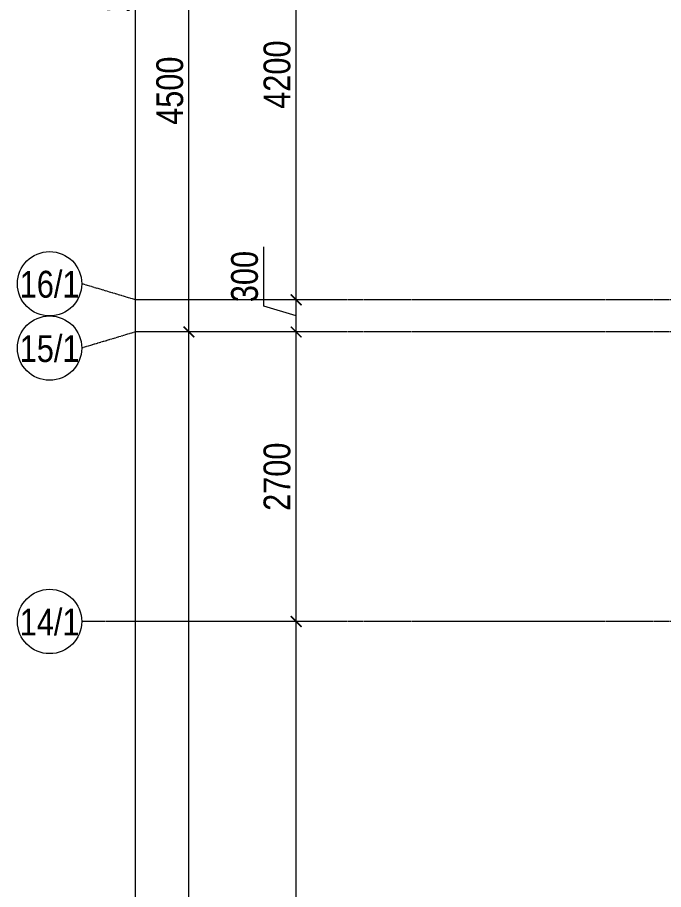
# Model space of a CAD drawing. Header units: millimetres. Extents: x -7155 to 483283, y -227682 to 148426.
# Drawn here: x -6555 to -528, y 58700 to 66833 of the extents above; entities that cross this region are included whole.
import ezdxf
from ezdxf.enums import TextEntityAlignment as Align

# ---------------------------------------------------------------- set-up
doc = ezdxf.new("R2010")
doc.units = ezdxf.units.MM
doc.linetypes.add('CENTER2', pattern=[28.575, 19.05, -3.175, 3.175, -3.175])
doc.layers.get('Defpoints').update_dxf_attribs({"color": 140})
doc.layers.add('АР_Оси_РД_100', color=7, linetype='Continuous', lineweight=0, true_color=0x525252)
doc.layers.add('РД_Оси_100', color=7, linetype='Continuous', lineweight=0, true_color=0x525252)
doc.layers.add('АР_Оси_РД_размер', color=8, linetype='Continuous', lineweight=0)
doc.styles.add('style1', font='ARIALN.TTF')
doc.styles.add('ккк', font='isocpeur.ttf', dxfattribs={"width": 0.85, "oblique": 15})
doc.dimstyles.new('Dim100_ареал', dxfattribs={"dimscale": 100, "dimtxt": 2.5, "dimasz": 1, "dimexe": 1, "dimexo": 1, "dimgap": 0.5, "dimtad": 1, "dimzin": 12, "dimdsep": 46, "dimtxsty": 'style1', "dimblk": 'ARCHTICK', "dimcen": 1, "dimdle": 1, "dimclrd": 256, "dimclre": 256, "dimaunit": 1, "dimadec": 0, "dimazin": 3, "dimtfac": 1, "dimtmove": 1, "dimatfit": 3, "dimldrblk": 'OPEN30', "dimfxl": 4, "dimfxlon": 1, "dimtolj": 1, "dimtzin": 0, "dimlwd": 9, "dimlwe": 9, "dimarcsym": 0})

# ---------------------------------------------------------------- blocks, each defined once
blk = doc.blocks.new('A-iden')
at = {"linetype": 'Continuous', "lineweight": 5}
blk.add_circle((0, -4), 3, dxfattribs=at)
at = {"color": 0, "linetype": 'Continuous', "lineweight": 20, "style": 'ккк', "width": 0.85}
blk.add_attdef('ID', text='', height=4, dxfattribs=at).set_placement((0.314, -3.853), align=Align.MIDDLE_CENTER)
blk = doc.blocks.new('_ArchTick')
at = {"color": 0, "linetype": 'ByBlock', "const_width": 0.15}
blk.add_lwpolyline([(-0.5, -0.5), (0.5, 0.5)], dxfattribs=at)
blk = doc.blocks.new('*D113')
at = {"layer": 'Defpoints', "color": 0, "lineweight": 50, "transparency": 16777216}
for p in [(-5455, 134700), (-2955, 134700), (-2955, 0)]:
    blk.add_point(p, dxfattribs=at)
at = {"layer": 'АР_Оси_РД_размер', "lineweight": 9, "transparency": 16777216}
for p, q in [((-5455, -100), (-5455, 134800)), ((-5055, 134700), (-5555, 134700)), ((-5055, 0), (-5555, 0))]:
    blk.add_line(p, q, dxfattribs=at)
at = {"layer": 'АР_Оси_РД_размер', "lineweight": 9, "transparency": 16777216, "xscale": 100, "yscale": 100, "zscale": 100}
for p, rotation in [((-5455, 134700), 90), ((-5455, 0), 270)]:
    blk.add_blockref('_ArchTick', p, dxfattribs=dict(at, rotation=rotation))
at = {"layer": 'АР_Оси_РД_размер', "color": 0, "transparency": 16777216, "insert": (-5632.6, 67350), "char_height": 250, "attachment_point": 5, "rotation": 90, "style": 'style1'}
blk.add_mtext('\\A1;134700', dxfattribs=at)
blk = doc.blocks.new('_Open30')
at = {"color": 0, "linetype": 'ByBlock', "lineweight": -2}
for p, q in [((-1, 0.268), (0, 0)), ((0, 0), (-1, -0.268)), ((0, 0), (-1, 0))]:
    blk.add_line(p, q, dxfattribs=at)
blk = doc.blocks.new('*D124')
at = {"layer": 'Defpoints', "color": 0, "lineweight": 50, "transparency": 16777216}
for p in [(-3955, 61200), (-2955, 61200), (-2955, 54600)]:
    blk.add_point(p, dxfattribs=at)
at = {"layer": 'АР_Оси_РД_размер', "lineweight": 9, "transparency": 16777216}
for p, q in [((-3955, 54500), (-3955, 61300)), ((-3555, 61200), (-4055, 61200)), ((-3555, 54600), (-4055, 54600))]:
    blk.add_line(p, q, dxfattribs=at)
at = {"layer": 'АР_Оси_РД_размер', "lineweight": 9, "transparency": 16777216, "xscale": 100, "yscale": 100, "zscale": 100}
for p, rotation in [((-3955, 61200), 90), ((-3955, 54600), 270)]:
    blk.add_blockref('_ArchTick', p, dxfattribs=dict(at, rotation=rotation))
at = {"layer": 'АР_Оси_РД_размер', "color": 0, "transparency": 16777216, "insert": (-4132.6, 57900), "char_height": 250, "attachment_point": 5, "rotation": 90, "style": 'style1'}
blk.add_mtext('\\A1;6600', dxfattribs=at)
blk = doc.blocks.new('*D125')
at = {"layer": 'Defpoints', "color": 0, "lineweight": 50, "transparency": 16777216}
for p in [(-3955, 63900), (-2955, 63900), (-2955, 61200)]:
    blk.add_point(p, dxfattribs=at)
at = {"layer": 'АР_Оси_РД_размер', "lineweight": 9, "transparency": 16777216}
for p, q in [((-3955, 61100), (-3955, 64000)), ((-3555, 63900), (-4055, 63900)), ((-3555, 61200), (-4055, 61200))]:
    blk.add_line(p, q, dxfattribs=at)
at = {"layer": 'АР_Оси_РД_размер', "lineweight": 9, "transparency": 16777216, "xscale": 100, "yscale": 100, "zscale": 100}
for p, rotation in [((-3955, 63900), 90), ((-3955, 61200), 270)]:
    blk.add_blockref('_ArchTick', p, dxfattribs=dict(at, rotation=rotation))
at = {"layer": 'АР_Оси_РД_размер', "color": 0, "transparency": 16777216, "insert": (-4132.6, 62550), "char_height": 250, "attachment_point": 5, "rotation": 90, "style": 'style1'}
blk.add_mtext('\\A1;2700', dxfattribs=at)
blk = doc.blocks.new('*D126')
at = {"layer": 'Defpoints', "color": 0, "lineweight": 50, "transparency": 16777216}
for p in [(-3955, 64200), (-2955, 64200), (-2955, 63900)]:
    blk.add_point(p, dxfattribs=at)
at = {"layer": 'АР_Оси_РД_размер', "lineweight": 9, "transparency": 16777216}
for p, q in [((-4257.6, 64140.8), (-4257.6, 64693)), ((-3955, 63800), (-3955, 64300)), ((-3555, 64200), (-4055, 64200)), ((-3955, 64050), (-4257.6, 64140.8)), ((-3555, 63900), (-4055, 63900))]:
    blk.add_line(p, q, dxfattribs=at)
at = {"layer": 'АР_Оси_РД_размер', "lineweight": 9, "transparency": 16777216, "xscale": 100, "yscale": 100, "zscale": 100}
for p, rotation in [((-3955, 64200), 90), ((-3955, 63900), 270)]:
    blk.add_blockref('_ArchTick', p, dxfattribs=dict(at, rotation=rotation))
at = {"layer": 'АР_Оси_РД_размер', "color": 0, "transparency": 16777216, "insert": (-4435.2, 64416.9), "char_height": 250, "attachment_point": 5, "rotation": 90, "style": 'style1'}
blk.add_mtext('\\A1;300', dxfattribs=at)
blk = doc.blocks.new('*D127')
at = {"layer": 'Defpoints', "color": 0, "lineweight": 50, "transparency": 16777216}
for p in [(-3955, 68400), (-2955, 68400), (-2955, 64200)]:
    blk.add_point(p, dxfattribs=at)
at = {"layer": 'АР_Оси_РД_размер', "lineweight": 9, "transparency": 16777216}
for p, q in [((-3955, 64100), (-3955, 68500)), ((-3555, 68400), (-4055, 68400)), ((-3555, 64200), (-4055, 64200))]:
    blk.add_line(p, q, dxfattribs=at)
at = {"layer": 'АР_Оси_РД_размер', "lineweight": 9, "transparency": 16777216, "xscale": 100, "yscale": 100, "zscale": 100}
for p, rotation in [((-3955, 68400), 90), ((-3955, 64200), 270)]:
    blk.add_blockref('_ArchTick', p, dxfattribs=dict(at, rotation=rotation))
at = {"layer": 'АР_Оси_РД_размер', "color": 0, "transparency": 16777216, "insert": (-4132.6, 66300), "char_height": 250, "attachment_point": 5, "rotation": 90, "style": 'style1'}
blk.add_mtext('\\A1;4200', dxfattribs=at)
blk = doc.blocks.new('*D157')
at = {"layer": 'Defpoints', "color": 0, "lineweight": 50, "transparency": 16777216}
for p in [(-4955, 63900), (-2955, 63900), (-2955, 13500)]:
    blk.add_point(p, dxfattribs=at)
at = {"layer": 'АР_Оси_РД_размер', "lineweight": 9, "transparency": 16777216}
for p, q in [((-4955, 13400), (-4955, 64000)), ((-4555, 63900), (-5055, 63900)), ((-4555, 13500), (-5055, 13500))]:
    blk.add_line(p, q, dxfattribs=at)
at = {"layer": 'АР_Оси_РД_размер', "lineweight": 9, "transparency": 16777216, "xscale": 100, "yscale": 100, "zscale": 100}
for p, rotation in [((-4955, 63900), 90), ((-4955, 13500), 270)]:
    blk.add_blockref('_ArchTick', p, dxfattribs=dict(at, rotation=rotation))
at = {"layer": 'АР_Оси_РД_размер', "color": 0, "transparency": 16777216, "insert": (-5132.6, 38700), "char_height": 250, "attachment_point": 5, "rotation": 90, "style": 'style1'}
blk.add_mtext('\\A1;50400', dxfattribs=at)
blk = doc.blocks.new('*D260')
at = {"layer": 'Defpoints', "color": 0, "lineweight": 50, "transparency": 16777216}
for p in [(-4955, 68400), (-2955, 68400), (-2955, 63900)]:
    blk.add_point(p, dxfattribs=at)
at = {"layer": 'АР_Оси_РД_размер', "lineweight": 9, "transparency": 16777216}
for p, q in [((-4955, 63800), (-4955, 68500)), ((-4555, 68400), (-5055, 68400)), ((-4555, 63900), (-5055, 63900))]:
    blk.add_line(p, q, dxfattribs=at)
at = {"layer": 'АР_Оси_РД_размер', "lineweight": 9, "transparency": 16777216, "xscale": 100, "yscale": 100, "zscale": 100}
for p, rotation in [((-4955, 68400), 90), ((-4955, 63900), 270)]:
    blk.add_blockref('_ArchTick', p, dxfattribs=dict(at, rotation=rotation))
at = {"layer": 'АР_Оси_РД_размер', "color": 0, "transparency": 16777216, "insert": (-5132.6, 66150), "char_height": 250, "attachment_point": 5, "rotation": 90, "style": 'style1'}
blk.add_mtext('\\A1;4500', dxfattribs=at)
blk = doc.blocks.new('СОШ_2200_АР_ОСИ_М100_28.05.24')
at = {"layer": 'АР_Оси_РД_100', "linetype": 'CENTER2'}
blk.add_line((29555, 61200), (-5954.958, 61200), dxfattribs=at)
for points in [[(29555, 64200), (-5454.958, 64200), (-5954.958, 64350)], [(29555, 63900), (-5454.958, 63900), (-5954.958, 63750)]]:
    blk.add_lwpolyline(points, dxfattribs=at)
at = {"layer": 'АР_Оси_РД_100'}
ref = blk.add_blockref('A-iden', (-6254.958, 64750), dxfattribs=dict(at, xscale=100, yscale=100, zscale=100))
ref.add_attrib('ID', '16/1', dxfattribs={"layer": '0', "linetype": 'Continuous', "height": 250, "style": 'style1'}).set_placement((-6254.958, 64350), align=Align.MIDDLE)
ref = blk.add_blockref('A-iden', (-6254.958, 64150), dxfattribs=dict(at, xscale=100, yscale=100, zscale=100))
ref.add_attrib('ID', '15/1', dxfattribs={"layer": '0', "linetype": 'Continuous', "height": 250, "style": 'style1'}).set_placement((-6254.958, 63750), align=Align.MIDDLE)
ref = blk.add_blockref('A-iden', (-6254.958, 61600), dxfattribs=dict(at, xscale=100, yscale=100, zscale=100))
ref.add_attrib('ID', '14/1', dxfattribs={"layer": '0', "linetype": 'Continuous', "height": 250, "style": 'style1'}).set_placement((-6254.958, 61200), align=Align.MIDDLE)
at = {"layer": 'АР_Оси_РД_размер'}
for base, p1, p2, picture, middle in [((-5454.958, 134700), (-2954.958, 0), (-2954.958, 134700), '*D113', (-5632.601, 67350)), ((-4954.958, 68400), (-2954.958, 63900), (-2954.958, 68400), '*D260', (-5132.601, 66150)), ((-3954.958, 68400), (-2954.958, 64200), (-2954.958, 68400), '*D127', (-4132.601, 66300)), ((-3954.958, 64200), (-2954.958, 63900), (-2954.958, 64200), '*D126', (-4435.244, 64190.793)), ((-4954.958, 63900), (-2954.958, 13500), (-2954.958, 63900), '*D157', (-5132.601, 38700)), ((-3954.958, 63900), (-2954.958, 61200), (-2954.958, 63900), '*D125', (-4132.601, 62550)), ((-3954.958, 61200), (-2954.958, 54600), (-2954.958, 61200), '*D124', (-4132.601, 57900))]:
    dim = blk.add_linear_dim(base=base, p1=p1, p2=p2, angle=90, dimstyle='Dim100_ареал', dxfattribs=at)
    dim.commit()
    dim.dimension.update_dxf_attribs({"geometry": picture, "text_midpoint": middle})

msp = doc.modelspace()

# ---------------------------------------------------------------- block references
at = {"layer": 'РД_Оси_100'}
msp.add_blockref('СОШ_2200_АР_ОСИ_М100_28.05.24', (0, 0), dxfattribs=at)

doc.saveas('drawing.dxf')
